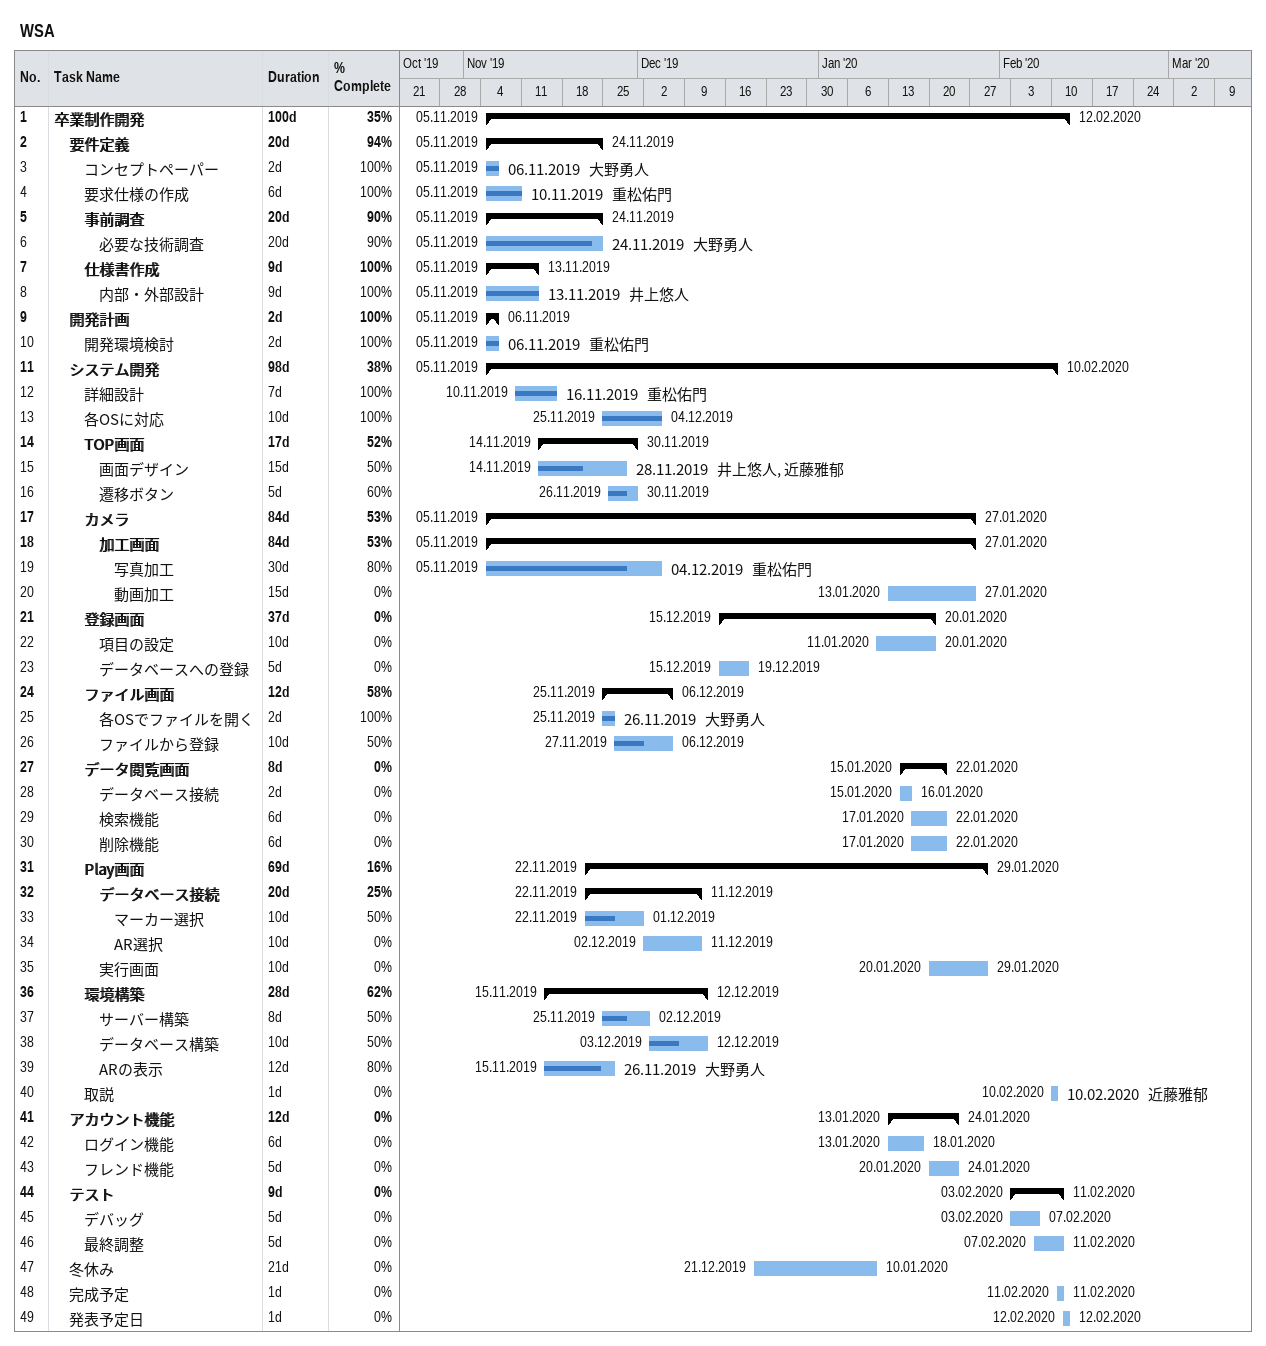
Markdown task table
WSA

| ID | Level | Task | Duration | Start | Finish | Resources | % complete |
|---|---|---|---|---|---|---|---|
| 1 | 1 | **卒業制作開発** | 100d | 2019-11-05 | 2020-02-12 |  | 35 |
| 2 | 2 | **要件定義** | 20d | 2019-11-05 | 2019-11-24 |  | 94 |
| 3 | 3 | コンセプトペーパー | 2d | 2019-11-05 | 2019-11-06 | 大野勇人 | 100 |
| 4 | 3 | 要求仕様の作成 | 6d | 2019-11-05 | 2019-11-10 | 重松佑門 | 100 |
| 5 | 3 | **事前調査** | 20d | 2019-11-05 | 2019-11-24 |  | 90 |
| 6 | 4 | 必要な技術調査 | 20d | 2019-11-05 | 2019-11-24 | 大野勇人 | 90 |
| 7 | 3 | **仕様書作成** | 9d | 2019-11-05 | 2019-11-13 |  | 100 |
| 8 | 4 | 内部・外部設計 | 9d | 2019-11-05 | 2019-11-13 | 井上悠人 | 100 |
| 9 | 2 | **開発計画** | 2d | 2019-11-05 | 2019-11-06 |  | 100 |
| 10 | 3 | 開発環境検討 | 2d | 2019-11-05 | 2019-11-06 | 重松佑門 | 100 |
| 11 | 2 | **システム開発** | 98d | 2019-11-05 | 2020-02-10 |  | 38 |
| 12 | 3 | 詳細設計 | 7d | 2019-11-10 | 2019-11-16 | 重松佑門 | 100 |
| 13 | 3 | 各OSに対応 | 10d | 2019-11-25 | 2019-12-04 |  | 100 |
| 14 | 3 | **TOP画面** | 17d | 2019-11-14 | 2019-11-30 |  | 52 |
| 15 | 4 | 画面デザイン | 15d | 2019-11-14 | 2019-11-28 | 井上悠人, 近藤雅郁 | 50 |
| 16 | 4 | 遷移ボタン | 5d | 2019-11-26 | 2019-11-30 |  | 60 |
| 17 | 3 | **カメラ** | 84d | 2019-11-05 | 2020-01-27 |  | 53 |
| 18 | 4 | **加工画面** | 84d | 2019-11-05 | 2020-01-27 |  | 53 |
| 19 | 5 | 写真加工 | 30d | 2019-11-05 | 2019-12-04 | 重松佑門 | 80 |
| 20 | 5 | 動画加工 | 15d | 2020-01-13 | 2020-01-27 |  | 0 |
| 21 | 3 | **登録画面** | 37d | 2019-12-15 | 2020-01-20 |  | 0 |
| 22 | 4 | 項目の設定 | 10d | 2020-01-11 | 2020-01-20 |  | 0 |
| 23 | 4 | データベースへの登録 | 5d | 2019-12-15 | 2019-12-19 |  | 0 |
| 24 | 3 | **ファイル画面** | 12d | 2019-11-25 | 2019-12-06 |  | 58 |
| 25 | 4 | 各OSでファイルを開く | 2d | 2019-11-25 | 2019-11-26 | 大野勇人 | 100 |
| 26 | 4 | ファイルから登録 | 10d | 2019-11-27 | 2019-12-06 |  | 50 |
| 27 | 3 | **データ閲覧画面** | 8d | 2020-01-15 | 2020-01-22 |  | 0 |
| 28 | 4 | データベース接続 | 2d | 2020-01-15 | 2020-01-16 |  | 0 |
| 29 | 4 | 検索機能 | 6d | 2020-01-17 | 2020-01-22 |  | 0 |
| 30 | 4 | 削除機能 | 6d | 2020-01-17 | 2020-01-22 |  | 0 |
| 31 | 3 | **Play画面** | 69d | 2019-11-22 | 2020-01-29 |  | 16 |
| 32 | 4 | **データベース接続** | 20d | 2019-11-22 | 2019-12-11 |  | 25 |
| 33 | 5 | マーカー選択 | 10d | 2019-11-22 | 2019-12-01 |  | 50 |
| 34 | 5 | AR選択 | 10d | 2019-12-02 | 2019-12-11 |  | 0 |
| 35 | 4 | 実行画面 | 10d | 2020-01-20 | 2020-01-29 |  | 0 |
| 36 | 3 | **環境構築** | 28d | 2019-11-15 | 2019-12-12 |  | 62 |
| 37 | 4 | サーバー構築 | 8d | 2019-11-25 | 2019-12-02 |  | 50 |
| 38 | 4 | データベース構築 | 10d | 2019-12-03 | 2019-12-12 |  | 50 |
| 39 | 4 | ARの表示 | 12d | 2019-11-15 | 2019-11-26 | 大野勇人 | 80 |
| 40 | 3 | 取説 | 1d | 2020-02-10 | 2020-02-10 | 近藤雅郁 | 0 |
| 41 | 2 | **アカウント機能** | 12d | 2020-01-13 | 2020-01-24 |  | 0 |
| 42 | 3 | ログイン機能 | 6d | 2020-01-13 | 2020-01-18 |  | 0 |
| 43 | 3 | フレンド機能 | 5d | 2020-01-20 | 2020-01-24 |  | 0 |
| 44 | 2 | **テスト** | 9d | 2020-02-03 | 2020-02-11 |  | 0 |
| 45 | 3 | デバッグ | 5d | 2020-02-03 | 2020-02-07 |  | 0 |
| 46 | 3 | 最終調整 | 5d | 2020-02-07 | 2020-02-11 |  | 0 |
| 47 | 2 | 冬休み | 21d | 2019-12-21 | 2020-01-10 |  | 0 |
| 48 | 2 | 完成予定 | 1d | 2020-02-11 | 2020-02-11 |  | 0 |
| 49 | 2 | 発表予定日 | 1d | 2020-02-12 | 2020-02-12 |  | 0 |
